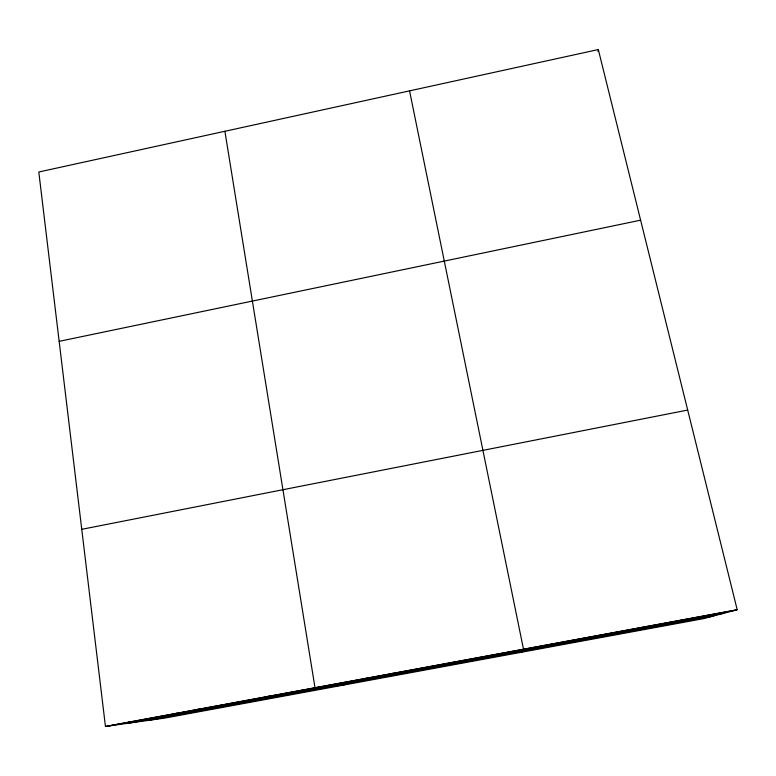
<?xml version="1.0" encoding="UTF-8"?>
<svg xmlns="http://www.w3.org/2000/svg" width="776" height="776" viewBox="0 0 776 776"><rect width="100%" height="100%" fill="white"/><g stroke="black" fill="none" stroke-linecap="round" stroke-linejoin="round"><path stroke-width="1.16" d="M598.034 51.555L598.315 49.557L38.8 172L105.449 726.443L164.657 718.101L703.619 618.627L737.2 609.742L598.315 49.557M521.967 652.15L523.499 649.211L409.553 90.87M602.37 634.778L603.01 634.525M628.841 629.889L629.685 629.598M655.4 624.981L656.438 624.661M682.046 620.053L683.278 619.704M708.769 615.125L710.195 614.728M59.151 341.343L640.617 220.18M81.752 529.319L687.691 410.058M105.449 726.443L737.2 609.742M108.291 726.035L735.58 610.169M128.806 723.145L723.901 613.253M147.876 720.467L713.095 616.115M128.467 722.184L131.163 721.816M151.562 717.916L154.094 717.577M174.716 713.639L177.093 713.328M197.938 709.351L200.15 709.07M221.218 705.054L223.275 704.802M244.566 700.738L246.458 700.515M267.982 696.412L269.709 696.217M291.456 692.076L293.027 691.911M344.088 684.985L315.007 687.73L224.894 131.28M340.79 682.967L342.012 682.87M366.65 678.185L367.688 678.127M392.588 673.393L393.451 673.364M418.613 668.592L419.282 668.592M444.716 663.771L445.201 663.81"/></g></svg>
